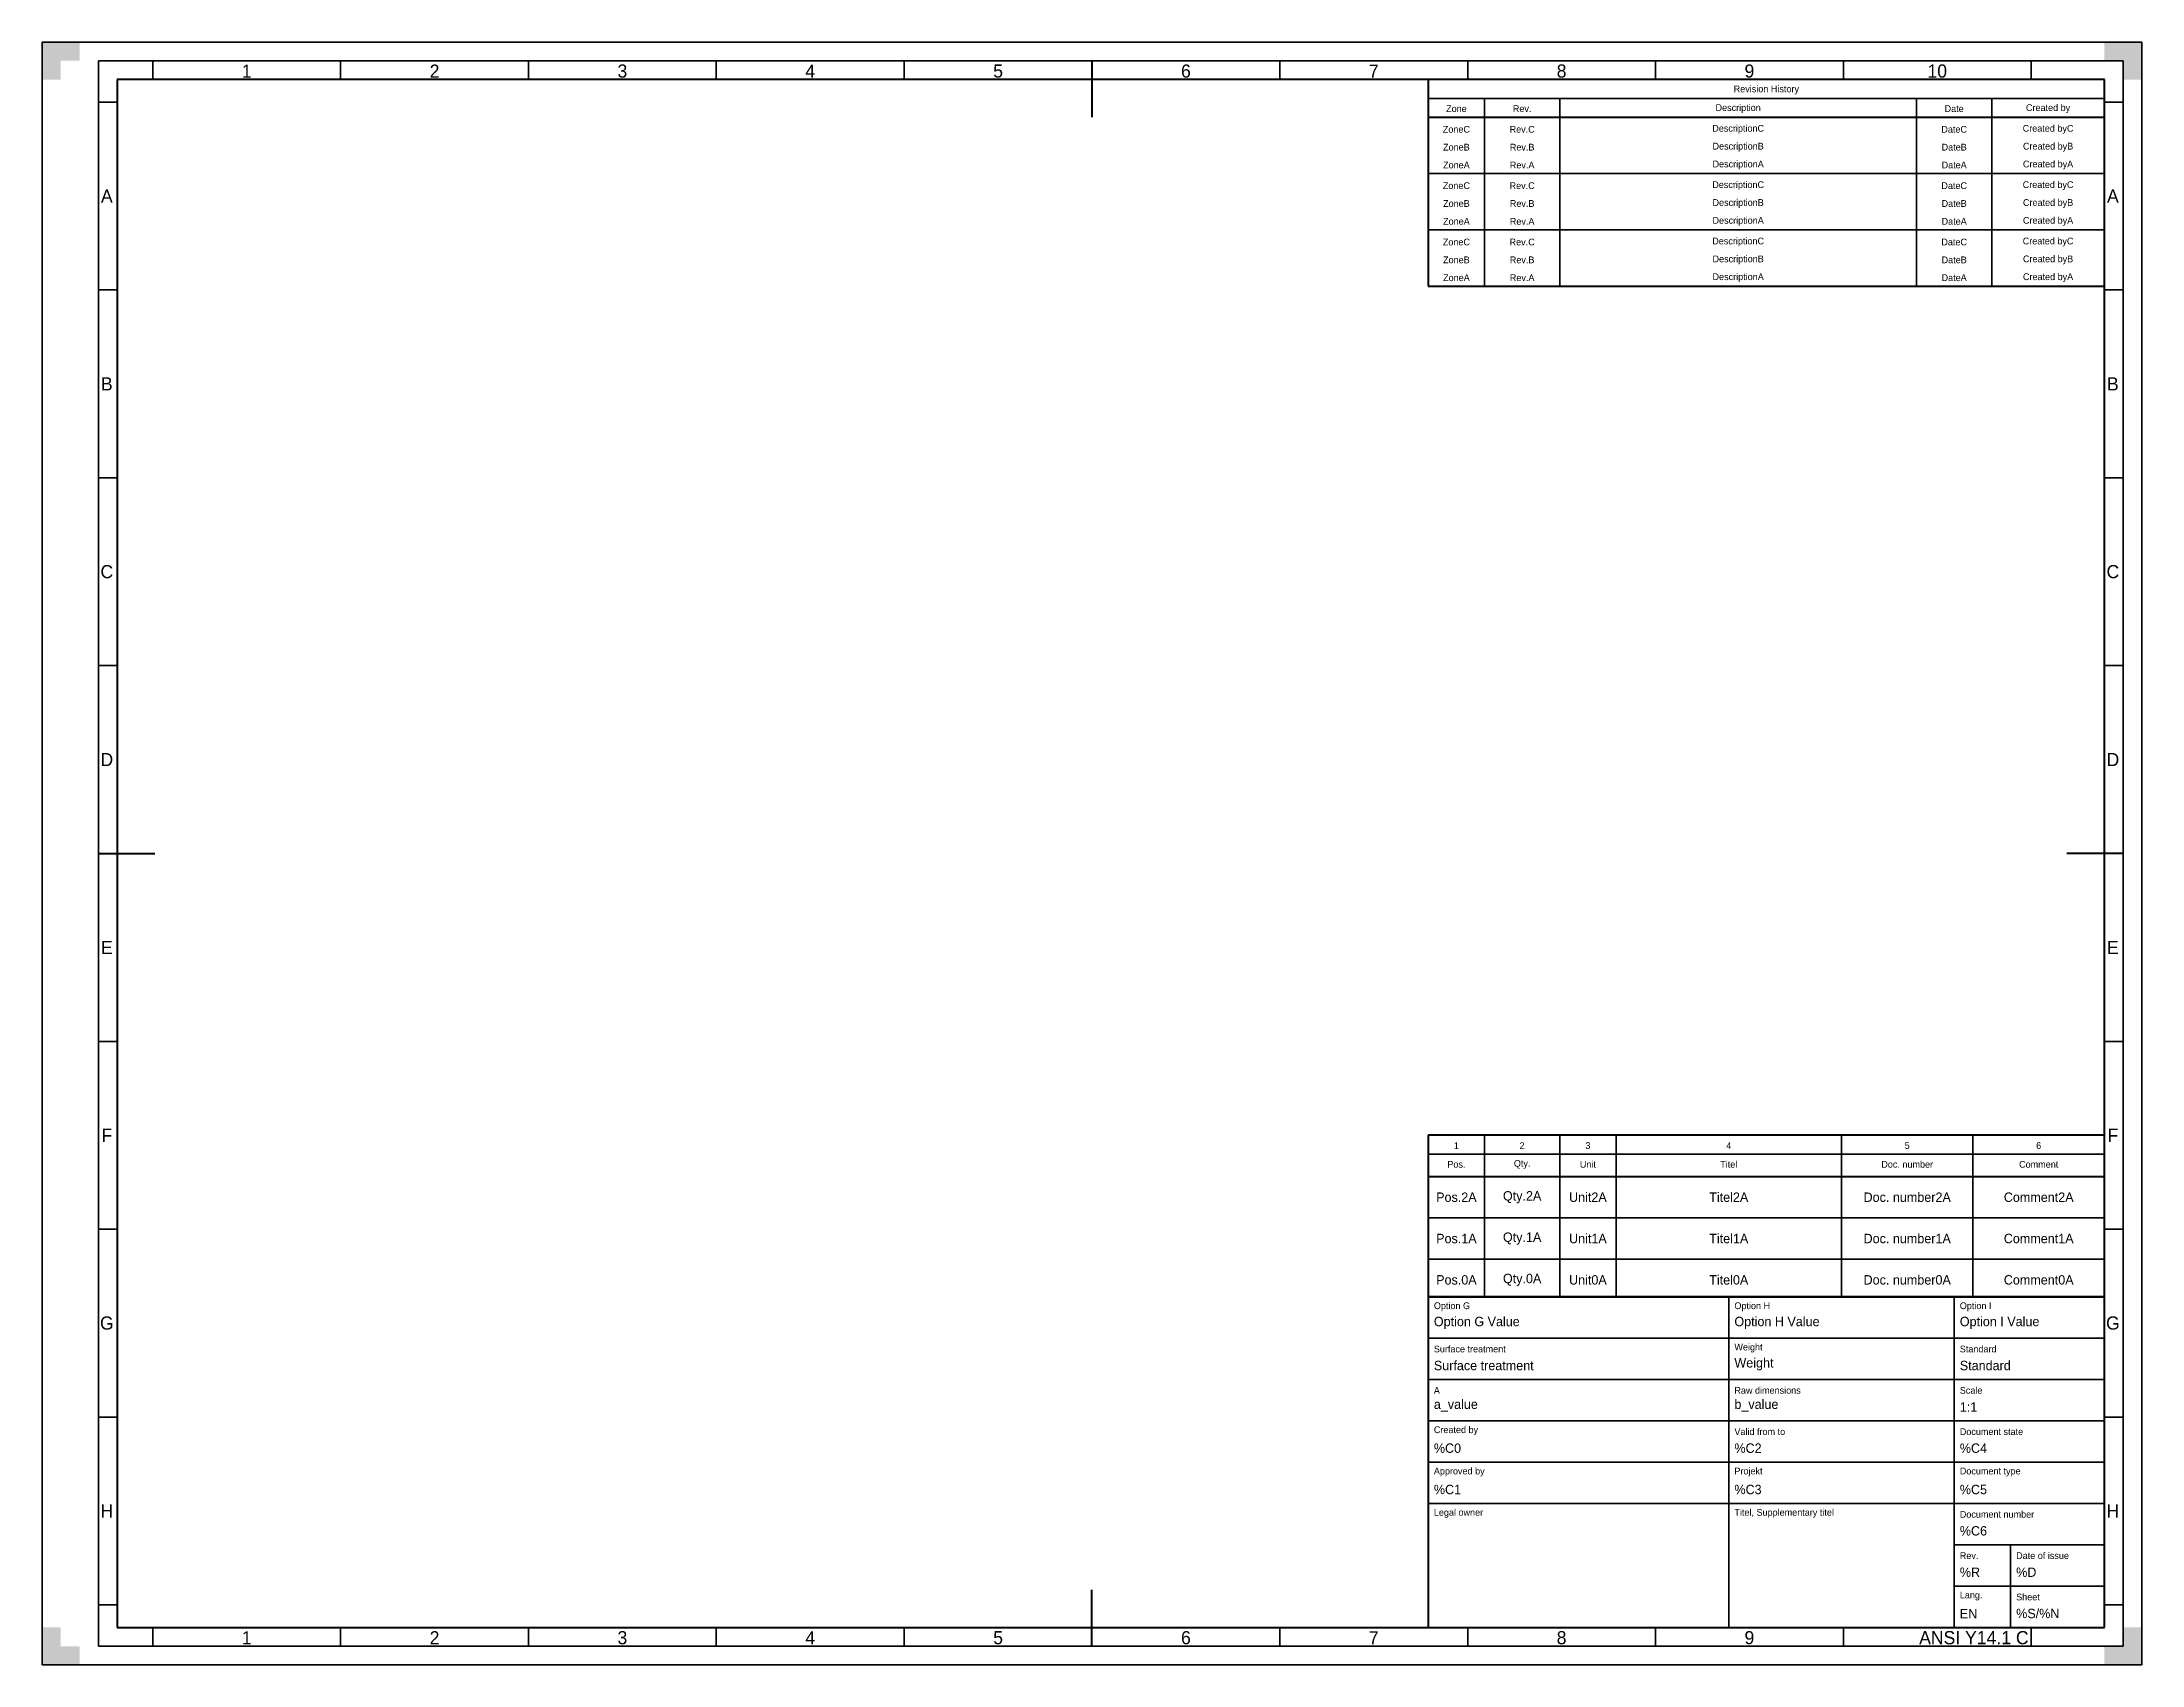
# Model space of a CAD drawing. Header units: millimetres. Extents: x 0 to 559, y 0 to 432.
import ezdxf

# ---------------------------------------------------------------- set-up
doc = ezdxf.new("R2010")
doc.units = ezdxf.units.MM

msp = doc.modelspace()

# ---------------------------------------------------------------- hatches: boundary and pattern name
for points in [[(0, 432), (10, 432), (10, 427), (5, 427), (5, 422), (0, 422), (0, 432)], [(559, 432), (549, 432), (549, 427), (554, 427), (554, 422), (559, 422), (559, 432)], [(0, 0), (10, 0), (10, 5), (5, 5), (5, 10), (0, 10), (0, 0)], [(559, 0), (549, 0), (549, 5), (554, 5), (554, 10), (559, 10), (559, 0)]]:
    msp.add_hatch(color=7).paths.add_polyline_path(points)

# ---------------------------------------------------------------- linework, layer by layer
at = {"color": 7, "lineweight": 35}
for p, q in [((0, 432), (0, 0)), ((559, 432), (0, 432)), ((559, 0), (559, 432)), ((15, 427), (15, 5)), ((554, 427), (15, 427)), ((29.5, 427), (29.5, 422)), ((79.5, 427), (79.5, 422)), ((129.5, 427), (129.5, 422)), ((179.5, 427), (179.5, 422)), ((229.5, 427), (229.5, 422)), ((329.5, 427), (329.5, 422)), ((379.5, 427), (379.5, 422)), ((429.5, 427), (429.5, 422)), ((479.5, 427), (479.5, 422)), ((529.5, 427), (529.5, 422)), ((554, 5), (554, 427)), ((15, 416), (20, 416)), ((369, 417), (549, 417)), ((384, 417), (384, 367)), ((404, 417), (404, 367)), ((499, 417), (499, 367)), ((519, 417), (519, 367)), ((554, 416), (549, 416)), ((369, 412), (549, 412)), ((369, 397), (549, 397)), ((369, 382), (549, 382)), ((15, 366), (20, 366)), ((554, 366), (549, 366)), ((15, 316), (20, 316)), ((554, 316), (549, 316)), ((15, 266), (20, 266)), ((554, 266), (549, 266)), ((15, 166), (20, 166)), ((554, 166), (549, 166)), ((384, 141), (384, 98)), ((404, 141), (404, 98)), ((419, 141), (419, 98)), ((479, 141), (479, 98)), ((514, 141), (514, 98)), ((369, 136), (549, 136)), ((369, 119), (549, 119)), ((15, 116), (20, 116)), ((554, 116), (549, 116)), ((369, 108), (549, 108)), ((449, 10), (449, 98)), ((509, 10), (509, 98)), ((549, 87), (369, 87)), ((549, 76), (369, 76)), ((15, 66), (20, 66)), ((549, 65), (369, 65)), ((554, 66), (549, 66)), ((549, 54), (369, 54)), ((549, 43), (369, 43)), ((549, 32), (509, 32)), ((524, 10), (524, 32)), ((549, 21), (509, 21)), ((15, 16), (20, 16)), ((554, 16), (549, 16)), ((29.5, 5), (29.5, 10)), ((79.5, 5), (79.5, 10)), ((129.5, 5), (129.5, 10)), ((179.5, 5), (179.5, 10)), ((229.5, 5), (229.5, 10)), ((329.5, 5), (329.5, 10)), ((379.5, 5), (379.5, 10)), ((429.5, 5), (429.5, 10)), ((479.5, 5), (479.5, 10)), ((529.5, 5), (529.5, 10)), ((0, 0), (559, 0)), ((15, 5), (554, 5))]:
    msp.add_line(p, q, dxfattribs=at)
at = {"color": 7, "lineweight": 70}
for p, q in [((279.5, 427), (279.5, 412)), ((20, 422), (20, 10)), ((549, 422), (20, 422)), ((369, 422), (369, 367)), ((549, 422), (369, 422)), ((549, 10), (549, 422)), ((549, 367), (549, 422)), ((369, 412), (549, 412)), ((369, 367), (549, 367)), ((15, 216), (30, 216)), ((554, 216), (539, 216)), ((369, 141), (369, 98)), ((549, 141), (369, 141)), ((549, 98), (549, 141)), ((369, 130), (549, 130)), ((369, 98), (369, 10)), ((549, 98), (369, 98)), ((369, 98), (549, 98)), ((549, 10), (549, 98)), ((279.5, 5), (279.5, 20)), ((20, 10), (549, 10)), ((369, 10), (549, 10))]:
    msp.add_line(p, q, dxfattribs=at)

# ---------------------------------------------------------------- texts
at = {"color": 7, "lineweight": 35}
for s, insert, char_height, attachment_point in [('1', (54.5, 424.25), 3.5, 5), ('2', (104.5, 424.25), 3.5, 5), ('3', (154.5, 424.25), 3.5, 5), ('4', (204.5, 424.25), 3.5, 5), ('5', (254.5, 424.25), 3.5, 5), ('6', (304.5, 424.25), 3.5, 5), ('7', (354.5, 424.25), 3.5, 5), ('8', (404.5, 424.25), 3.5, 5), ('9', (454.5, 424.25), 3.5, 5), ('10', (504.5, 424.25), 3.5, 5), ('Revision History', (459, 419.25), 1.8, 5), ('Zone', (376.5, 414.25), 1.8, 5), ('Rev.', (394, 414.25), 1.8, 5), ('Description', (451.5, 414.25), 1.8, 5), ('Date', (509, 414.25), 1.8, 5), ('Created by', (534, 414.25), 1.8, 5), ('ZoneC', (376.5, 408.75), 1.8, 5), ('Rev.C', (394, 408.75), 1.8, 5), ('DescriptionC', (451.5, 408.75), 1.8, 5), ('DateC', (509, 408.75), 1.8, 5), ('Created byC', (534, 408.75), 1.8, 5), ('ZoneB', (376.5, 404), 1.8, 5), ('Rev.B', (394, 404), 1.8, 5), ('DescriptionB', (451.5, 404), 1.8, 5), ('DateB', (509, 404), 1.8, 5), ('Created byB', (534, 404), 1.8, 5), ('ZoneA', (376.5, 399.25), 1.8, 5), ('Rev.A', (394, 399.25), 1.8, 5), ('DescriptionA', (451.5, 399.25), 1.8, 5), ('DateA', (509, 399.25), 1.8, 5), ('Created byA', (534, 399.25), 1.8, 5), ('A', (17.25, 391), 3.5, 5), ('ZoneC', (376.5, 393.75), 1.8, 5), ('Rev.C', (394, 393.75), 1.8, 5), ('DescriptionC', (451.5, 393.75), 1.8, 5), ('DateC', (509, 393.75), 1.8, 5), ('Created byC', (534, 393.75), 1.8, 5), ('A', (551.25, 391), 3.5, 5), ('ZoneB', (376.5, 389), 1.8, 5), ('Rev.B', (394, 389), 1.8, 5), ('DescriptionB', (451.5, 389), 1.8, 5), ('DateB', (509, 389), 1.8, 5), ('Created byB', (534, 389), 1.8, 5), ('ZoneA', (376.5, 384.25), 1.8, 5), ('Rev.A', (394, 384.25), 1.8, 5), ('DescriptionA', (451.5, 384.25), 1.8, 5), ('DateA', (509, 384.25), 1.8, 5), ('Created byA', (534, 384.25), 1.8, 5), ('ZoneC', (376.5, 378.75), 1.8, 5), ('ZoneB', (376.5, 374), 1.8, 5), ('Rev.C', (394, 378.75), 1.8, 5), ('Rev.B', (394, 374), 1.8, 5), ('DescriptionC', (451.5, 378.75), 1.8, 5), ('DescriptionB', (451.5, 374), 1.8, 5), ('DateC', (509, 378.75), 1.8, 5), ('DateB', (509, 374), 1.8, 5), ('Created byC', (534, 378.75), 1.8, 5), ('Created byB', (534, 374), 1.8, 5), ('ZoneA', (376.5, 369.25), 1.8, 5), ('Rev.A', (394, 369.25), 1.8, 5), ('DescriptionA', (451.5, 369.25), 1.8, 5), ('DateA', (509, 369.25), 1.8, 5), ('Created byA', (534, 369.25), 1.8, 5), ('B', (17.25, 341), 3.5, 5), ('B', (551.25, 341), 3.5, 5), ('C', (17.25, 291), 3.5, 5), ('C', (551.25, 291), 3.5, 5), ('D', (17.25, 241), 3.5, 5), ('D', (551.25, 241), 3.5, 5), ('E', (17.25, 191), 3.5, 5), ('E', (551.25, 191), 3.5, 5), ('F', (17.25, 141), 3.5, 5), ('F', (551.25, 141), 3.5, 5), ('Pos.', (376.5, 133.25), 1.8, 5), ('1', (376.5, 138.25), 1.8, 5), ('Qty.', (394, 133.25), 1.8, 5), ('2', (394, 138.25), 1.8, 5), ('Unit', (411.5, 133.25), 1.8, 5), ('3', (411.5, 138.25), 1.8, 5), ('Titel', (449, 133.25), 1.8, 5), ('4', (449, 138.25), 1.8, 5), ('Doc. number', (496.5, 133.25), 1.8, 5), ('5', (496.5, 138.25), 1.8, 5), ('Comment', (531.5, 133.25), 1.8, 5), ('6', (531.5, 138.25), 1.8, 5), ('Pos.2A', (376.5, 124.5), 2.5, 5), ('Qty.2A', (394, 124.5), 2.5, 5), ('Unit2A', (411.5, 124.5), 2.5, 5), ('Titel2A', (449, 124.5), 2.5, 5), ('Doc. number2A', (496.5, 124.5), 2.5, 5), ('Comment2A', (531.5, 124.5), 2.5, 5), ('Pos.1A', (376.5, 113.5), 2.5, 5), ('Qty.1A', (394, 113.5), 2.5, 5), ('Unit1A', (411.5, 113.5), 2.5, 5), ('Titel1A', (449, 113.5), 2.5, 5), ('Doc. number1A', (496.5, 113.5), 2.5, 5), ('Comment1A', (531.5, 113.5), 2.5, 5), ('Pos.0A', (376.5, 102.5), 2.5, 5), ('Qty.0A', (394, 102.5), 2.5, 5), ('Unit0A', (411.5, 102.5), 2.5, 5), ('Titel0A', (449, 102.5), 2.5, 5), ('Doc. number0A', (496.5, 102.5), 2.5, 5), ('Comment0A', (531.5, 102.5), 2.5, 5), ('Option G', (370.5, 94.18), 1.8, 7), ('Option H', (450.5, 94.18), 1.8, 7), ('Option I', (510.5, 94.18), 1.8, 7), ('G', (17.25, 91), 3.5, 5), ('Option G Value', (370.5, 89.43), 2.5, 7), ('Option H Value', (450.5, 89.43), 2.5, 7), ('Option I Value', (510.5, 89.43), 2.5, 7), ('G', (551.25, 91), 3.5, 5), ('Surface treatment', (370.5, 83.18), 1.8, 7), ('Weight', (450.5, 83.18), 1.8, 7), ('Standard', (510.5, 83.18), 1.8, 7), ('Surface treatment', (370.5, 78.43), 2.5, 7), ('Weight', (450.5, 78.43), 2.5, 7), ('Standard', (510.5, 78.43), 2.5, 7), ('A', (370.5, 72.18), 1.8, 7), ('Raw dimensions', (450.5, 72.18), 1.8, 7), ('Scale', (510.5, 72.18), 1.8, 7), ('a_value', (370.5, 67.43), 2.5, 7), ('b_value', (450.5, 67.43), 2.5, 7), ('1:1', (510.5, 67.43), 2.5, 7), ('Created by', (370.5, 61.18), 1.8, 7), ('Valid from to', (450.5, 61.18), 1.8, 7), ('Document state', (510.5, 61.18), 1.8, 7), ('%C0', (370.5, 56.43), 2.5, 7), ('%C2', (450.5, 56.43), 2.5, 7), ('%C4', (510.5, 56.43), 2.5, 7), ('Approved by', (370.5, 50.18), 1.8, 7), ('Projekt', (450.5, 50.18), 1.8, 7), ('Document type', (510.5, 50.18), 1.8, 7), ('%C1', (370.5, 45.43), 2.5, 7), ('%C3', (450.5, 45.43), 2.5, 7), ('%C5', (510.5, 45.43), 2.5, 7), ('H', (17.25, 41), 3.5, 5), ('Legal owner', (370.5, 39.18), 1.8, 7), ('Titel, Supplementary titel', (450.5, 39.18), 1.8, 7), ('Document number', (510.5, 39.18), 1.8, 7), ('H', (551.25, 41), 3.5, 5), ('%C6', (510.5, 34.43), 2.5, 7), ('Rev.', (510.5, 28.18), 1.8, 7), ('Date of issue', (525.5, 28.18), 1.8, 7), ('%R', (510.5, 23.43), 2.5, 7), ('%D', (525.5, 23.43), 2.5, 7), ('Lang.', (510.5, 17.18), 1.8, 7), ('Sheet', (525.5, 17.18), 1.8, 7), ('EN', (510.5, 12.43), 2.5, 7), ('%S/%N', (525.5, 12.43), 2.5, 7), ('1', (54.5, 7.25), 3.5, 5), ('2', (104.5, 7.25), 3.5, 5), ('3', (154.5, 7.25), 3.5, 5), ('4', (204.5, 7.25), 3.5, 5), ('5', (254.5, 7.25), 3.5, 5), ('6', (304.5, 7.25), 3.5, 5), ('7', (354.5, 7.25), 3.5, 5), ('8', (404.5, 7.25), 3.5, 5), ('9', (454.5, 7.25), 3.5, 5), ('ANSI Y14.1 C', (514.25, 7.25), 3.5, 5)]:
    msp.add_mtext(s, dxfattribs=dict(at, insert=insert, char_height=char_height, attachment_point=attachment_point))

doc.saveas('drawing.dxf')
